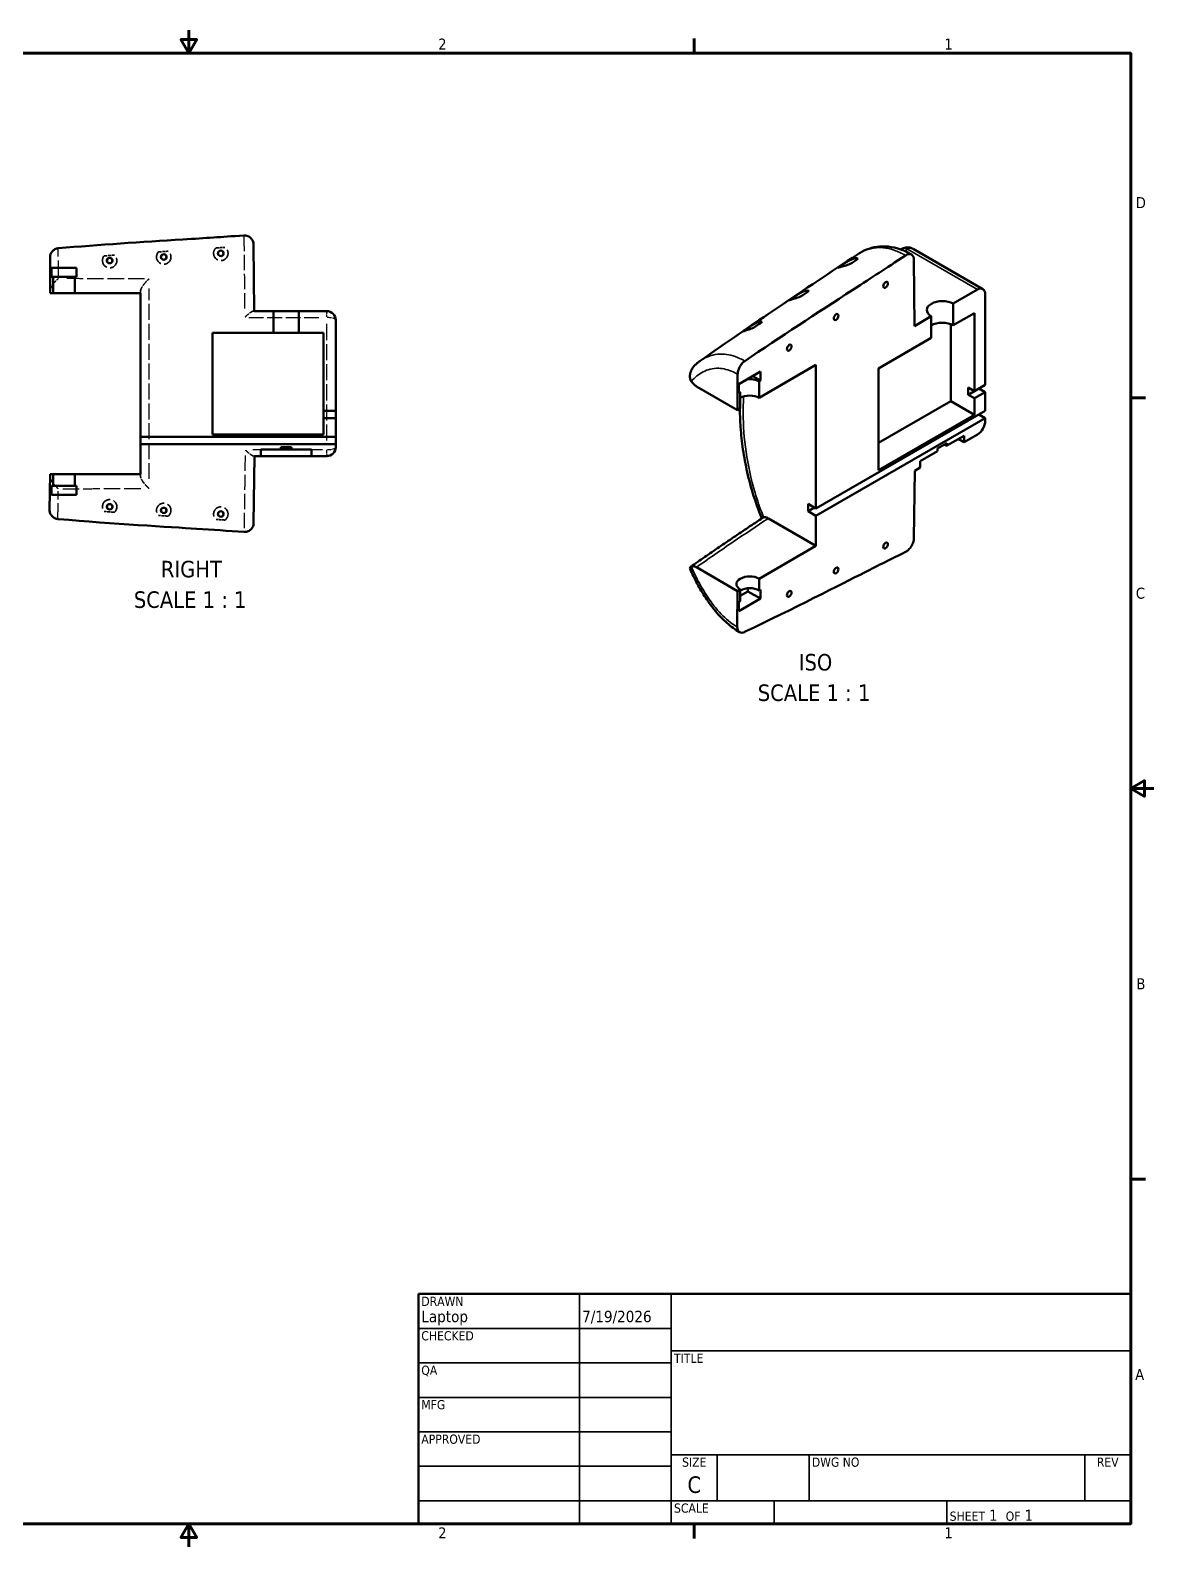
# Model space of a CAD drawing. Header units: millimetres. Extents: x 25 to 1092, y 13 to 851.
# Drawn here: x 471 to 1092, y 13 to 851 of the extents above; entities that cross this region are included whole.
import ezdxf
from ezdxf.enums import TextEntityAlignment as Align

# ---------------------------------------------------------------- set-up
doc = ezdxf.new("R2010")
doc.units = ezdxf.units.MM
doc.header["$LTSCALE"] = 50.8
doc.linetypes.add('DASHED', pattern=[0.2067, 0.1654, -0.0413])
for name, color, linetype, lineweight in [('Border (ANSI)', 7, 'Continuous', 70), ('Hidden (ANSI)', 7, 'DASHED', 35), ('Hidden Narrow (ANSI)', 7, 'DASHED', 25), ('Symbol (ANSI)', 7, 'Continuous', 25), ('Title (ANSI)', 7, 'Continuous', 50), ('Visible (ANSI)', 7, 'Continuous', 50), ('Visible Narrow (ANSI)', 7, 'Continuous', 35)]:
    doc.layers.add(name, color=color, linetype=linetype, lineweight=lineweight)
doc.styles.add('Label Text (ANSI)', font='tahoma.ttf')
doc.styles.add('Note Text (ANSI)', font='tahoma.ttf')
doc.styles.add('Text Style30', font='tahoma.ttf')
doc.styles.add('Text Style38', font='tahoma.ttf')
doc.styles.add('Text Style39', font='tahoma.ttf')

# ---------------------------------------------------------------- blocks, each defined once
blk = doc.blocks.new('Borders Default Border')
at = {"layer": 'Border (ANSI)'}
for p, q in [((16.5, 16.5), (16.5, 16.66)), ((21.25, 12.75), (21.41, 12.75)), ((21.25, 4.25), (21.41, 4.25)), ((16.5, 0.5), (16.5, 0.34))]:
    blk.add_line(p, q, dxfattribs=at)
at = {"layer": 'Border (ANSI)', "flags": 128}
for points in [[(11, 16.75), (11, 16.5), (10.913, 16.65), (11.087, 16.65), (11, 16.5)], [(0.75, 0.5), (0.75, 16.5), (21.25, 16.5), (21.25, 0.5), (0.75, 0.5)], [(21.5, 8.5), (21.25, 8.5), (21.4, 8.587), (21.4, 8.413), (21.25, 8.5)], [(11, 0.25), (11, 0.5), (10.913, 0.35), (11.087, 0.35), (11, 0.5)]]:
    blk.add_lwpolyline(points, dxfattribs=at)
at = {"layer": 'Border (ANSI)', "char_height": 0.12, "attachment_point": 7, "style": 'Note Text (ANSI)'}
for s, insert in [('2', (13.714, 16.54)), ('1', (19.223, 16.54)), ('D', (21.306, 14.815)), ('C', (21.306, 10.563)), ('B', (21.313, 6.315)), ('A', (21.299, 2.065)), ('2', (13.714, 0.34)), ('1', (19.223, 0.34))]:
    blk.add_mtext(s, dxfattribs=dict(at, insert=insert))
blk = doc.blocks.new('Title Blocks ANSI - Large')
at = {"layer": 'Title (ANSI)'}
for p, q in [((5, 7.45), (5, 4.95)), ((12.75, 7.45), (5, 7.45)), ((12.75, 4.95), (12.75, 7.45)), ((5, 4.95), (12.75, 4.95))]:
    blk.add_line(p, q, dxfattribs=at)
at = {"layer": 'Title (ANSI)', "lineweight": 35}
for p, q in [((6.75, 4.95), (6.75, 7.45)), ((7.75, 4.95), (7.75, 7.45)), ((5, 7.075), (7.75, 7.075)), ((7.75, 6.83), (12.75, 6.83)), ((5, 6.7), (7.75, 6.7)), ((5, 6.325), (7.75, 6.325)), ((5, 5.95), (7.75, 5.95)), ((12.75, 5.7), (7.75, 5.7)), ((8.25, 5.2), (8.25, 5.7)), ((9.25, 5.2), (9.25, 5.7)), ((12.25, 5.2), (12.25, 5.7)), ((5, 5.575), (7.75, 5.575)), ((7.75, 5.2), (5, 5.2)), ((12.75, 5.2), (7.75, 5.2)), ((8.87, 5.2), (8.87, 4.95)), ((10.75, 5.2), (10.75, 4.95))]:
    blk.add_line(p, q, dxfattribs=at)
at = {"layer": 'Title (ANSI)', "style": 'Text Style38'}
for s, p in [('DRAWN', (5.03, 7.42)), ('CHECKED', (5.03, 7.045)), ('TITLE', (7.78, 6.8)), ('QA', (5.03, 6.67)), ('MFG', (5.03, 6.295)), ('APPROVED', (5.03, 5.92)), ('DWG NO', (9.28, 5.67)), ('SCALE', (7.78, 5.17))]:
    blk.add_text(s, height=0.1, dxfattribs=at).set_placement(p, align=Align.TOP_LEFT)
for s, p in [('SIZE', (8, 5.67)), ('REV', (12.5, 5.67))]:
    blk.add_text(s, height=0.1, dxfattribs=at).set_placement(p, align=Align.TOP_CENTER)
at = {"layer": 'Title (ANSI)', "insert": (10.78, 4.98), "char_height": 0.12, "attachment_point": 7, "style": 'Note Text (ANSI)'}
blk.add_mtext('\\fTahoma|b0|i0;{\\H0.1000;SHEET}\\fTahoma|b0|i0;{\\H0.1200; 1  }\\fTahoma|b0|i0;{\\H0.1000;OF}\\fTahoma|b0|i0;{\\H0.1200; 1 }', dxfattribs=at)
at = {"layer": 'Title (ANSI)'}
for tag, height, style, p in [('AUTHOR', 0.125, 'Text Style39', (5.03, 7.105)), ('CREATION_DATE', 0.125, 'Text Style39', (6.78, 7.105)), ('CHECKED_BY', 0.125, 'Text Style39', (5.03, 6.73)), ('CHECKED_DATE', 0.125, 'Text Style39', (6.78, 6.73)), ('MFG_APPROVED_BY', 0.125, 'Text Style39', (5.03, 5.98)), ('MFG_APPROVED_DATE', 0.125, 'Text Style39', (6.78, 5.98)), ('ENG_APPROVED_BY', 0.125, 'Text Style39', (5.03, 5.605)), ('ENG_APPROVAL_DATE', 0.125, 'Text Style39', (6.78, 5.605)), ('PART_NUMBER', 0.18, 'Text Style30', (9.28, 5.23))]:
    blk.add_attdef(tag, text='', height=height, dxfattribs=dict(at, style=style)).set_placement(p, align=Align.BOTTOM_LEFT)
at = {"layer": 'Title (ANSI)', "lineweight": 30, "flags": 63}
blk.add_attdef('COMPANY', text='', height=0.125, dxfattribs=at).set_placement((10.25, 7.14), align=Align.MIDDLE_CENTER)
blk.add_attdef('TITLE', text='', height=0.18, dxfattribs=at).set_placement((7.78, 6.223), align=Align.MIDDLE_LEFT)
at = {"layer": 'Title (ANSI)'}
for tag, height, style, p in [('Sheet_Size', 0.18, 'Text Style30', (8, 5.375)), ('REVISION_NUMBER', 0.125, 'Text Style39', (12.5, 5.375))]:
    blk.add_attdef(tag, text='', height=height, dxfattribs=dict(at, style=style)).set_placement(p, align=Align.MIDDLE_CENTER)
at = {"layer": 'Title (ANSI)', "lineweight": 30, "flags": 63}
blk.add_attdef('Initial_View_Scale', text='', height=0.12, dxfattribs=at).set_placement((8.84, 4.98), align=Align.BOTTOM_RIGHT)

msp = doc.modelspace()

# ---------------------------------------------------------------- linework, layer by layer
at = {"layer": 'Hidden (ANSI)', "ltscale": 0.1199}
for p, q in [((532.06, 705.57), (532.06, 706.55)), ((532.06, 604.58), (532.06, 605.57))]:
    msp.add_line(p, q, dxfattribs=at)
at = {"layer": 'Hidden (ANSI)', "ltscale": 0.074575}
msp.add_line((594.51, 695.67), (594.85, 695.67), dxfattribs=at)
at = {"layer": 'Hidden (ANSI)', "ltscale": 0.073981}
msp.add_line((595.06, 615.56), (594.72, 615.56), dxfattribs=at)
at = {"layer": 'Hidden (ANSI)', "ltscale": 0.945857}
for centre, start, end in [((576.48, 727.61), 131.8021, 56.3283), ((576.48, 583.52), 303.6717, 228.1979)]:
    msp.add_arc(centre, 4, start, end, dxfattribs=at)
at = {"layer": 'Hidden (ANSI)', "ltscale": 0.893009}
for centre, start, end in [((515.01, 723.61), 140.24945, 48.87824), ((515.01, 587.52), 311.12176, 219.75055)]:
    msp.add_arc(centre, 4, start, end, dxfattribs=at)
at = {"layer": 'Hidden (ANSI)', "ltscale": 0.921826}
for centre, start, end in [((544.93, 725.61), 135.30311, 52.60054), ((544.93, 585.52), 307.39946, 224.69689)]:
    msp.add_arc(centre, 4, start, end, dxfattribs=at)
at = {"layer": 'Hidden (ANSI)', "ltscale": 0.183482}
for points in [[(573.82, 730.59), (575.44, 730.71), (577.07, 730.82), (578.7, 730.94)], [(578.7, 580.19), (577.07, 580.31), (575.44, 580.42), (573.82, 580.54)]]:
    msp.add_open_spline(points, degree=3, dxfattribs=at)
at = {"layer": 'Hidden (ANSI)', "ltscale": 0.214521}
for points in [[(511.94, 726.17), (513.84, 726.32), (515.74, 726.47), (517.65, 726.62)], [(517.65, 584.51), (515.74, 584.66), (513.84, 584.81), (511.94, 584.96)]]:
    msp.add_open_spline(points, degree=3, dxfattribs=at)
at = {"layer": 'Hidden (ANSI)', "ltscale": 0.198071}
for points in [[(542.09, 728.42), (543.85, 728.55), (545.61, 728.67), (547.36, 728.79)], [(547.36, 582.34), (545.61, 582.46), (543.85, 582.59), (542.09, 582.71)]]:
    msp.add_open_spline(points, degree=3, dxfattribs=at)
at = {"layer": 'Hidden (ANSI)', "ltscale": 0.343503}
msp.add_open_spline([(482.06, 706.78), (482.06, 707.1), (482.13, 707.46), (482.42, 708.32), (482.65, 708.81), (483.3, 709.96), (483.75, 710.61), (484.62, 711.67), (485.01, 712.11), (485.82, 712.94), (486.25, 713.33), (486.69, 713.68), (486.69, 713.68), (486.69, 713.68)], degree=3, knots=[-0.9188115, -0.9188115, -0.9188115, -0.9188115, -0.7705123, -0.7705123, -0.5931986, -0.5931986, -0.3579347, -0.3579347, -0.1812807, -0.1812807, 0, 0, 0.0013977, 0.0013977, 0.0013977, 0.0013977], dxfattribs=at)
at = {"layer": 'Hidden (ANSI)', "ltscale": 0.349112}
for points, knots in [([(532.06, 706.55), (532.06, 706.84), (532.13, 707.17), (532.41, 707.97), (532.63, 708.44), (533.26, 709.54), (533.7, 710.17), (534.57, 711.26), (534.99, 711.74), (535.87, 712.64), (536.33, 713.07), (536.79, 713.46), (536.79, 713.47), (536.8, 713.47)], [-0.9338854, -0.9338854, -0.9338854, -0.9338854, -0.7880215, -0.7880215, -0.6151552, -0.6151552, -0.3848877, -0.3848877, -0.1954749, -0.1954749, 0, 0, 0.0014095, 0.0014095, 0.0014095, 0.0014095]), ([(536.8, 597.66), (536.79, 597.66), (536.79, 597.67), (536.33, 598.06), (535.87, 598.49), (534.99, 599.39), (534.57, 599.87), (533.7, 600.96), (533.26, 601.6), (532.63, 602.69), (532.41, 603.16), (532.13, 603.96), (532.06, 604.29), (532.06, 604.58)], [-0.9266956, -0.9266956, -0.9266956, -0.9266956, -0.9252991, -0.9252991, -0.7316214, -0.7316214, -0.5439501, -0.5439501, -0.3157997, -0.3157997, -0.1445228, -0.1445228, 0, 0, 0, 0])]:
    msp.add_open_spline(points, degree=3, knots=knots, dxfattribs=at)
at = {"layer": 'Hidden (ANSI)', "ltscale": 0.294575}
msp.add_open_spline([(594.51, 695.67), (594.31, 695.67), (594.04, 695.58), (593.33, 695.22), (592.84, 694.9), (591.92, 694.21), (591.5, 693.86), (590.62, 693.09), (590.17, 692.67), (589.71, 692.23), (589.71, 692.22), (589.7, 692.22)], degree=3, knots=[0, 0, 0, 0, 0.1718149, 0.1718149, 0.4030183, 0.4030183, 0.5880193, 0.5880193, 0.7796542, 0.7796542, 0.7810582, 0.7810582, 0.7810582, 0.7810582], dxfattribs=at)
at = {"layer": 'Hidden (ANSI)', "ltscale": 0.294398}
msp.add_open_spline([(594.72, 615.56), (594.53, 615.56), (594.26, 615.65), (593.55, 616.01), (593.07, 616.33), (592.15, 617.02), (591.73, 617.37), (590.85, 618.14), (590.4, 618.56), (589.94, 619.01), (589.94, 619.01), (589.94, 619.02)], degree=3, knots=[-0.7857275, -0.7857275, -0.7857275, -0.7857275, -0.612583, -0.612583, -0.3800094, -0.3800094, -0.1933586, -0.1933586, 0, 0, 0.0014132, 0.0014132, 0.0014132, 0.0014132], dxfattribs=at)
at = {"layer": 'Hidden (ANSI)', "ltscale": 0.343799}
msp.add_open_spline([(482.05, 604.38), (482.05, 604.06), (482.11, 603.7), (482.39, 602.84), (482.61, 602.35), (483.25, 601.2), (483.7, 600.56), (484.55, 599.49), (484.95, 599.04), (485.77, 598.21), (486.19, 597.81), (486.63, 597.45), (486.63, 597.45), (486.64, 597.45)], degree=3, knots=[0, 0, 0, 0, 0.1471994, 0.1471994, 0.3222435, 0.3222435, 0.5534356, 0.5534356, 0.7300825, 0.7300825, 0.9114479, 0.9114479, 0.912828, 0.912828, 0.912828, 0.912828], dxfattribs=at)
at = {"layer": 'Hidden Narrow (ANSI)', "ltscale": 0.416998}
for centre in [(576.48, 727.61), (515.01, 723.61), (544.93, 725.61), (515.01, 587.52), (544.93, 585.52), (576.48, 583.52)]:
    msp.add_circle(centre, 1.77, dxfattribs=at)
at = {"layer": 'Hidden Narrow (ANSI)', "ltscale": 0.214369}
msp.add_ellipse((635.06, 690.67), major_axis=(0, 5), ratio=0.021618, start_param=0.063556, end_param=1.207573, dxfattribs=at)
at = {"layer": 'Hidden Narrow (ANSI)', "ltscale": 0.268415}
msp.add_ellipse((635.06, 690.67), major_axis=(5, 0), ratio=0.295265, start_param=0.079573, end_param=1.511879, dxfattribs=at)
at = {"layer": 'Hidden Narrow (ANSI)', "ltscale": 0.268411}
msp.add_ellipse((635.06, 620.56), major_axis=(5, 0), ratio=0.29433, start_param=4.771327, end_param=6.203614, dxfattribs=at)
at = {"layer": 'Hidden Narrow (ANSI)', "ltscale": 0.214534}
msp.add_ellipse((635.06, 620.56), major_axis=(0, -5), ratio=0.021588, start_param=5.074683, end_param=6.21958, dxfattribs=at)
at = {"layer": 'Hidden Narrow (ANSI)', "ltscale": 1.033069}
msp.add_open_spline([(486.69, 715.02), (486.68, 718.14), (486.67, 721.04), (486.67, 723.49), (486.66, 724.88), (486.65, 726.12), (486.64, 728.74), (486.64, 729.84), (486.63, 730.29), (486.63, 730.32), (486.63, 730.35)], degree=3, knots=[-3.010756, -3.010756, -3.010756, -3.010756, -1.885243, -1.885243, -1.885243, -1.248877, -1.248877, -0.278695, -0.278695, -0.158461, -0.158461, -0.158461, -0.158461], dxfattribs=at)
at = {"layer": 'Hidden Narrow (ANSI)', "ltscale": 1.004404}
msp.add_open_spline([(589.22, 737.3), (589.22, 737.17), (589.23, 736.98), (589.24, 736.22), (589.25, 735.47), (589.28, 733.29), (589.3, 731.72), (589.34, 728.13), (589.37, 726.12), (589.39, 723.96), (589.42, 721), (589.46, 717.77), (589.53, 710.99), (589.56, 707.45), (589.62, 701.05), (589.65, 698.25), (589.68, 695.4)], degree=3, knots=[-19.645518, -19.645518, -19.645518, -19.645518, -19.330488, -19.330488, -18.694843, -18.694843, -17.859549, -17.859549, -17.024256, -17.024256, -17.024256, -15.88082, -15.88082, -14.73739, -14.73739, -13.874447, -13.874447, -13.874447, -13.874447], dxfattribs=at)
at = {"layer": 'Hidden Narrow (ANSI)', "ltscale": 1.077241}
msp.add_open_spline([(534.29, 713.48), (525.33, 713.51), (516.37, 713.54), (507.41, 713.58), (503.14, 713.6), (498.87, 713.62), (492.8, 713.65), (491, 713.66), (489.2, 713.67)], degree=3, knots=[-5.255546, -5.255546, -5.255546, -5.255546, -2.564816, -2.564816, -2.564816, -1.282408, -1.282408, -0.741511, -0.741511, -0.741511, -0.741511], dxfattribs=at)
at = {"layer": 'Hidden Narrow (ANSI)', "ltscale": 1.046829}
msp.add_open_spline([(536.8, 602.89), (536.81, 606.34), (536.81, 609.92), (536.82, 620.28), (536.82, 627.24), (536.83, 641.34), (536.83, 648.48), (536.83, 655.63), (536.83, 662.78), (536.83, 669.92), (536.82, 684), (536.82, 690.95), (536.81, 701.27), (536.81, 704.82), (536.8, 708.24)], degree=3, knots=[-14.768079, -14.768079, -14.768079, -14.768079, -13.642456, -13.642456, -11.587305, -11.587305, -9.532153, -9.532153, -9.532153, -7.478751, -7.478751, -5.425348, -5.425348, -4.309091, -4.309091, -4.309091, -4.309091], dxfattribs=at)
at = {"layer": 'Hidden Narrow (ANSI)', "ltscale": 0.970231}
msp.add_open_spline([(591.97, 692.21), (600.45, 692.2), (608.93, 692.18), (617.42, 692.17), (621.19, 692.16), (624.97, 692.16), (630.06, 692.15), (631.38, 692.15), (632.7, 692.14)], degree=3, knots=[-4.802742, -4.802742, -4.802742, -4.802742, -2.260087, -2.260087, -2.260087, -1.130043, -1.130043, -0.735252, -0.735252, -0.735252, -0.735252], dxfattribs=at)
at = {"layer": 'Hidden Narrow (ANSI)', "ltscale": 1.058012}
msp.add_open_spline([(634.96, 688.57), (634.97, 685.55), (634.97, 682.5), (634.98, 671.79), (634.98, 664.05), (634.98, 656.3), (634.98, 648.48), (634.98, 640.66), (634.97, 629.49), (634.97, 626.06), (634.96, 622.67)], degree=3, knots=[-13.503362, -13.503362, -13.503362, -13.503362, -12.604428, -12.604428, -10.368228, -10.368228, -10.368228, -8.112087, -8.112087, -7.102653, -7.102653, -7.102653, -7.102653], dxfattribs=at)
at = {"layer": 'Hidden Narrow (ANSI)', "ltscale": 1.006122}
msp.add_open_spline([(589.9, 615.83), (589.85, 612.46), (589.81, 609.15), (589.72, 602.39), (589.67, 598.95), (589.58, 592.4), (589.53, 589.29), (589.49, 586.44), (589.45, 584.35), (589.42, 582.41), (589.37, 578.98), (589.34, 577.48), (589.31, 575.46), (589.29, 574.78), (589.28, 574.11), (589.28, 573.94), (589.28, 573.83)], degree=3, knots=[-6.102597, -6.102597, -6.102597, -6.102597, -5.081687, -5.081687, -3.964725, -3.964725, -2.847759, -2.847759, -2.847759, -2.027569, -2.027569, -1.207379, -1.207379, -0.60369, -0.60369, -0.321189, -0.321189, -0.321189, -0.321189], dxfattribs=at)
at = {"layer": 'Hidden Narrow (ANSI)', "ltscale": 0.965247}
msp.add_open_spline([(632.71, 619.09), (631.4, 619.09), (630.1, 619.09), (625.04, 619.08), (621.28, 619.07), (617.53, 619.07), (609.08, 619.05), (600.63, 619.04), (592.19, 619.02)], degree=3, knots=[-15.085354, -15.085354, -15.085354, -15.085354, -14.694653, -14.694653, -13.569871, -13.569871, -13.569871, -11.038761, -11.038761, -11.038761, -11.038761], dxfattribs=at)
at = {"layer": 'Hidden Narrow (ANSI)', "ltscale": 1.032627}
msp.add_open_spline([(486.41, 580.8), (486.42, 580.84), (486.42, 580.9), (486.42, 581.45), (486.44, 582.62), (486.48, 585.36), (486.5, 586.65), (486.52, 588.09), (486.54, 589.97), (486.57, 592.09), (486.61, 594.94), (486.61, 595.52), (486.62, 596.12)], degree=3, knots=[-17.912367, -17.912367, -17.912367, -17.912367, -17.744352, -17.744352, -16.765575, -16.765575, -16.120264, -16.120264, -16.120264, -15.275036, -15.275036, -15.06141, -15.06141, -15.06141, -15.06141], dxfattribs=at)
at = {"layer": 'Hidden Narrow (ANSI)', "ltscale": 1.078426}
msp.add_open_spline([(489.14, 597.46), (490.98, 597.47), (492.83, 597.48), (498.96, 597.51), (503.25, 597.53), (507.54, 597.55), (516.46, 597.59), (525.37, 597.62), (534.29, 597.65)], degree=3, knots=[-15.096447, -15.096447, -15.096447, -15.096447, -14.543423, -14.543423, -13.254124, -13.254124, -13.254124, -10.577452, -10.577452, -10.577452, -10.577452], dxfattribs=at)
at = {"layer": 'Visible (ANSI)'}
for p, q in [((594.56, 732.55), (594.85, 695.67)), ((959.15, 730.16), (997.78, 707.85)), ((482.06, 705.57), (482.06, 725.43)), ((959.64, 724.19), (959.89, 687.44)), ((482.86, 719.58), (482.86, 714.58)), ((496.66, 719.58), (482.86, 719.58)), ((482.86, 714.58), (483.76, 714.58)), ((495.76, 714.58), (483.76, 714.58)), ((483.76, 714.58), (483.76, 705.57)), ((495.76, 705.57), (495.76, 714.58)), ((495.76, 714.58), (496.66, 714.58)), ((496.66, 714.58), (496.66, 719.58)), ((483.76, 705.57), (482.06, 705.57)), ((483.76, 705.57), (495.76, 705.57)), ((532.06, 705.57), (495.76, 705.57)), ((532.06, 626.19), (532.06, 705.57)), ((981.35, 699.84), (994.72, 707.55)), ((999.05, 705.05), (999.05, 654.95)), ((981.35, 687.84), (981.35, 699.84)), ((594.85, 695.67), (605.64, 695.67)), ((619.64, 695.67), (605.64, 695.67)), ((605.64, 695.67), (605.64, 683.67)), ((619.64, 695.67), (635.06, 695.67)), ((619.64, 683.67), (619.64, 695.67)), ((640.06, 690.67), (640.06, 640.57)), ((959.89, 687.44), (969.23, 692.84)), ((969.23, 692.84), (969.23, 680.84)), ((979.99, 645.95), (979.99, 688.46)), ((993.07, 694.6), (981.35, 687.84)), ((993.07, 651.5), (993.07, 694.6)), ((571.96, 683.67), (571.96, 627.47)), ((605.64, 683.67), (571.96, 683.67)), ((605.64, 683.67), (619.64, 683.67)), ((633.16, 683.67), (619.64, 683.67)), ((633.16, 640.57), (633.16, 683.67)), ((969.23, 680.84), (940.07, 664)), ((874.85, 662.26), (862.9, 655.36)), ((905.51, 665.95), (874.07, 647.8)), ((874.85, 657.26), (874.85, 662.26)), ((905.51, 586.57), (905.51, 665.95)), ((940.07, 664), (940.07, 607.79)), ((862.2, 640.95), (839.43, 654.1)), ((862.2, 640.95), (862.2, 660.81)), ((862.9, 655.36), (862.9, 650.36)), ((874.85, 657.26), (870.52, 659.76)), ((874.07, 656.81), (874.85, 657.26)), ((874.07, 647.8), (874.07, 656.81)), ((999.05, 654.95), (993.07, 651.5)), ((862.9, 650.36), (863.68, 650.81)), ((863.68, 650.81), (863.68, 641.8)), ((940.07, 622.89), (979.99, 645.95)), ((993.07, 638.4), (979.99, 645.95)), ((989.61, 653.5), (989.61, 649.5)), ((993.07, 651.5), (989.61, 653.5)), ((993.07, 651.5), (989.61, 649.5)), ((989.61, 649.5), (993.07, 647.5)), ((993.07, 647.5), (999.05, 650.95)), ((993.07, 638.4), (993.07, 647.5)), ((999.05, 650.95), (995.58, 652.95)), ((999.05, 650.95), (999.05, 640.57)), ((640.06, 640.57), (633.16, 640.57)), ((633.16, 640.57), (633.16, 636.57)), ((640.06, 636.57), (640.06, 640.57)), ((863.68, 641.8), (862.2, 640.95)), ((999.05, 640.57), (905.51, 586.57)), ((940.07, 607.79), (993.07, 638.4)), ((999.05, 636.57), (995.58, 638.57)), ((633.16, 636.57), (640.06, 636.57)), ((633.16, 627.47), (633.16, 636.57)), ((640.06, 636.57), (640.06, 626.19)), ((905.51, 582.57), (999.05, 636.57)), ((999.05, 636.57), (999.05, 634.94)), ((640.06, 626.19), (532.06, 626.19)), ((532.06, 626.19), (532.06, 622.19)), ((532.06, 622.19), (640.06, 622.19)), ((532.06, 605.57), (532.06, 622.19)), ((571.96, 627.47), (633.16, 627.47)), ((609.64, 620.56), (609.64, 619.15)), ((615.64, 620.56), (609.64, 620.56)), ((615.64, 619.15), (615.64, 620.56)), ((640.06, 622.19), (640.06, 626.19)), ((640.06, 622.19), (640.06, 620.56)), ((977.89, 622.73), (972.69, 619.73)), ((987.42, 626.82), (977.89, 621.32)), ((977.89, 621.32), (977.89, 622.73)), ((994.72, 627.44), (987.42, 623.23)), ((987.42, 623.23), (987.42, 626.82)), ((595.06, 615.56), (594.62, 578.55)), ((598.64, 615.56), (595.06, 615.56)), ((598.64, 619.15), (598.64, 615.56)), ((609.64, 619.15), (598.64, 619.15)), ((598.64, 615.56), (626.64, 615.56)), ((615.64, 619.15), (609.64, 619.15)), ((626.64, 619.15), (615.64, 619.15)), ((626.64, 615.56), (626.64, 619.15)), ((635.06, 615.56), (626.64, 615.56)), ((972.69, 618.32), (963.17, 612.82)), ((963.17, 612.82), (963.17, 609.23)), ((972.69, 619.73), (972.69, 618.32)), ((481.84, 585.78), (482.06, 605.57)), ((482.06, 605.57), (483.76, 605.57)), ((483.76, 605.57), (483.76, 599.07)), ((495.76, 605.57), (483.76, 605.57)), ((495.76, 599.07), (495.76, 605.57)), ((495.76, 605.57), (532.06, 605.57)), ((960.07, 607.44), (959.69, 570.2)), ((963.17, 609.23), (960.07, 607.44)), ((482.86, 599.07), (482.86, 594.07)), ((483.76, 599.07), (482.86, 599.07)), ((483.76, 599.07), (495.76, 599.07)), ((496.66, 599.07), (495.76, 599.07)), ((496.66, 594.07), (496.66, 599.07)), ((482.86, 594.07), (496.66, 594.07)), ((905.51, 586.57), (901.18, 589.07)), ((901.18, 589.07), (901.18, 585.07)), ((901.18, 585.07), (904.64, 587.07)), ((879.2, 581.13), (905.51, 565.94)), ((901.18, 585.07), (905.51, 582.57)), ((905.51, 565.94), (905.51, 582.57)), ((874.07, 547.79), (905.51, 565.94)), ((862.2, 540.94), (839.43, 554.09)), ((874.07, 541.29), (874.07, 547.79)), ((862.01, 521.04), (862.2, 540.94)), ((862.2, 540.94), (863.68, 541.79)), ((862.9, 529.84), (874.85, 536.74)), ((863.68, 541.79), (863.68, 535.29)), ((867.92, 540.74), (863.68, 538.29)), ((867.92, 542.49), (867.92, 540.74)), ((874.85, 536.74), (867.92, 540.74)), ((874.85, 541.74), (874.07, 541.29)), ((874.85, 536.74), (874.85, 541.74)), ((863.68, 535.29), (862.9, 534.84)), ((862.9, 534.84), (862.9, 529.84))]:
    msp.add_line(p, q, dxfattribs=at)
for centre in [(515.01, 723.61), (544.93, 725.61), (576.48, 727.61), (515.01, 587.52), (544.93, 585.52), (576.48, 583.52)]:
    msp.add_circle(centre, 1.5, dxfattribs=at)
for centre, radius, start, end in [((956.08, 724.85), 6.12, 60, 121.0845), ((635.06, 690.67), 5, 0, 90), ((635.06, 620.56), 5, 270, 0)]:
    msp.add_arc(centre, radius, start, end, dxfattribs=at)
for centre in [(943.98, 710.21), (916.66, 692.43), (890.74, 675.47), (943.98, 566.1), (916.66, 552.33), (890.74, 539.37)]:
    msp.add_ellipse(centre, major_axis=(-0.92, -1.59), ratio=0.57735, dxfattribs=at)
for centre, major_axis, start_param, end_param in [((994.72, 702.55), (3.06, 5.3), 5.497787, 7.068583), ((975.35, 696.3), (-8.57, 0), 3.936057, 7.059517), ((975.35, 684.3), (8.57, 0), 0.794464, 2.365261), ((868.91, 653.79), (-7.35, 0), 3.934479, 4.92579), ((868.91, 653.79), (7.35, 0), 3.75365, 3.919503), ((868.91, 644.77), (7.35, 0), 0.792886, 2.363683), ((994.72, 632.44), (3.06, 5.3), 3.926991, 5.497787), ((975.29, 619.82), (-3.67, 0), 3.926991, 4.417335), ((975.29, 616.23), (17.15, 0), 0.785398, 1.044518), ((868.87, 544.79), (-7.35, 0), 3.926991, 7.068583), ((868.87, 538.29), (7.35, 0), 0.785398, 2.356194)]:
    msp.add_ellipse(centre, major_axis=major_axis, ratio=0.57735, start_param=start_param, end_param=end_param, dxfattribs=at)
for points, knots in [([(486.63, 730.41), (485.98, 730.35), (485.35, 730.17), (484.2, 729.57), (483.68, 729.17), (482.88, 728.22), (482.58, 727.71), (482.17, 726.6), (482.06, 726.02), (482.06, 725.43)], [0, 0, 0, 0, 0.1953222, 0.1953222, 0.3906445, 0.3906445, 0.5675697, 0.5675697, 0.744495, 0.744495, 0.744495, 0.744495]), ([(486.63, 730.41), (509.55, 732.39), (532.52, 733.87), (569.01, 736.12), (575.82, 736.58), (589.22, 737.5)], [-15.582254, -15.582254, -15.582254, -15.582254, -8.656212, -8.656212, -4.583061, -4.583061, -4.583061, -4.583061]), ([(594.56, 732.55), (594.56, 733.2), (594.42, 733.85), (593.92, 735.05), (593.55, 735.59), (592.63, 736.51), (592.08, 736.88), (591.13, 737.28), (590.75, 737.39), (589.99, 737.51), (589.6, 737.53), (589.22, 737.5)], [0, 0, 0, 0, 0.1953222, 0.1953222, 0.3906445, 0.3906445, 0.5859667, 0.5859667, 0.7019283, 0.7019283, 0.8178898, 0.8178898, 0.8178898, 0.8178898]), ([(928.45, 727.06), (929.99, 728.09), (931.66, 728.98), (935.25, 730.4), (937.16, 730.93), (941.18, 731.5), (943.28, 731.55), (947.56, 731.12), (949.74, 730.65), (954.09, 729.17), (956.25, 728.17), (958.37, 726.95)], [16.848276, 16.848276, 16.848276, 16.848276, 17.471848, 17.471848, 18.095419, 18.095419, 18.71899, 18.71899, 19.342562, 19.342562, 19.966133, 19.966133, 19.966133, 19.966133]), ([(866.16, 668.08), (886.01, 681.51), (905.9, 694.48), (937.51, 714.98), (943.4, 718.84), (955.01, 726.47)], [-15.582254, -15.582254, -15.582254, -15.582254, -8.656212, -8.656212, -4.583061, -4.583061, -4.583061, -4.583061]), ([(928.73, 724.56), (928.64, 724.78), (928.35, 724.92), (927.36, 724.96), (926.61, 724.8), (925.06, 724.21), (924.33, 723.87), (922.98, 723.15), (922.36, 722.8), (921.33, 722.17), (920.87, 721.89), (920.05, 721.37), (919.68, 721.13), (919, 720.68), (918.71, 720.48), (918.19, 720.12), (918, 719.97), (917.73, 719.74), (917.71, 719.67), (917.97, 719.67), (918.3, 719.76), (919.47, 720.11), (920.35, 720.4), (922.38, 721.04), (923.47, 721.4), (924.5, 721.77)], [-2.591418, -2.591418, -2.591418, -2.591418, -2.328082, -2.328082, -2.014795, -2.014795, -1.777692, -1.777692, -1.580473, -1.580473, -1.4338, -1.4338, -1.305858, -1.305858, -1.175639, -1.175639, -1.02146, -1.02146, -0.816366, -0.816366, -0.579712, -0.579712, -0.288527, -0.288527, 0, 0, 0, 0]), ([(959.64, 724.19), (959.63, 724.84), (959.52, 725.42), (959.08, 726.36), (958.76, 726.73), (957.97, 727.18), (957.49, 727.28), (956.66, 727.2), (956.34, 727.12), (955.68, 726.86), (955.34, 726.69), (955.01, 726.47)], [0, 0, 0, 0, 0.1953222, 0.1953222, 0.3906445, 0.3906445, 0.5859667, 0.5859667, 0.7019283, 0.7019283, 0.8178898, 0.8178898, 0.8178898, 0.8178898]), ([(901.59, 706.73), (901.47, 706.91), (901.2, 707.01), (900.36, 707.02), (899.8, 706.91), (898.46, 706.46), (897.71, 706.12), (896.29, 705.38), (895.66, 705.01), (894.59, 704.37), (894.12, 704.08), (893.27, 703.53), (892.89, 703.29), (892.18, 702.82), (891.87, 702.61), (891.32, 702.23), (891.1, 702.08), (890.78, 701.82), (890.71, 701.74), (890.85, 701.7), (891.1, 701.76), (892.09, 702.07), (892.89, 702.34), (894.82, 702.98), (895.95, 703.35), (897.03, 703.73)], [-2.559337, -2.559337, -2.559337, -2.559337, -2.319972, -2.319972, -2.062, -2.062, -1.798031, -1.798031, -1.587297, -1.587297, -1.432903, -1.432903, -1.301335, -1.301335, -1.169863, -1.169863, -1.019226, -1.019226, -0.824428, -0.824428, -0.596147, -0.596147, -0.308164, -0.308164, 0, 0, 0, 0]), ([(875.85, 689.71), (875.72, 689.83), (875.49, 689.9), (874.89, 689.91), (874.5, 689.85), (873.4, 689.54), (872.64, 689.22), (871.18, 688.47), (870.53, 688.1), (869.43, 687.42), (868.94, 687.12), (868.06, 686.54), (867.66, 686.28), (866.92, 685.78), (866.59, 685.56), (865.99, 685.15), (865.75, 684.97), (865.37, 684.68), (865.26, 684.58), (865.26, 684.48), (865.43, 684.51), (866.22, 684.76), (866.91, 685), (868.69, 685.62), (869.81, 686), (870.91, 686.4)], [-2.518587, -2.518587, -2.518587, -2.518587, -2.335354, -2.335354, -2.130837, -2.130837, -1.833137, -1.833137, -1.604166, -1.604166, -1.438735, -1.438735, -1.301137, -1.301137, -1.165264, -1.165264, -1.016563, -1.016563, -0.831384, -0.831384, -0.609165, -0.609165, -0.325567, -0.325567, 0, 0, 0, 0]), ([(836.59, 656.95), (836.27, 657.45), (836.05, 658.01), (835.79, 659.3), (835.78, 660.03), (836.03, 661.68), (836.36, 662.6), (837.16, 664.07), (837.57, 664.66), (838.35, 665.57), (838.7, 665.92), (839.06, 666.24)], [-0.9188115, -0.9188115, -0.9188115, -0.9188115, -0.7705123, -0.7705123, -0.5931986, -0.5931986, -0.3579347, -0.3579347, -0.1812807, -0.1812807, -0.0610337, -0.0610337, -0.0610337, -0.0610337]), ([(841.48, 668.16), (841.31, 668.04), (841.15, 667.92), (840.81, 667.67), (840.65, 667.55), (840.32, 667.29), (840.16, 667.17), (839.84, 666.91), (839.68, 666.77), (839.37, 666.51), (839.21, 666.37), (839.06, 666.24)], [2.8679993, 2.8679993, 2.8679993, 2.8679993, 2.9362689, 2.9362689, 3.0045384, 3.0045384, 3.0728079, 3.0728079, 3.1410774, 3.1410774, 3.2093469, 3.2093469, 3.2093469, 3.2093469]), ([(866.16, 668.08), (865.6, 667.7), (865.05, 667.2), (864.05, 666.02), (863.6, 665.36), (862.91, 664.01), (862.65, 663.35), (862.29, 662.04), (862.2, 661.4), (862.2, 660.81)], [0, 0, 0, 0, 0.1953222, 0.1953222, 0.3906445, 0.3906445, 0.5675697, 0.5675697, 0.744495, 0.744495, 0.744495, 0.744495]), ([(836.59, 656.95), (836.6, 656.92), (836.62, 656.9), (837.02, 656.28), (837.46, 655.73), (838.42, 654.78), (838.92, 654.39), (839.43, 654.1)], [0.7732137, 0.7732137, 0.7732137, 0.7732137, 0.7795338, 0.7795338, 0.9551527, 0.9551527, 1.1309794, 1.1309794, 1.1309794, 1.1309794]), ([(863.46, 641.67), (863.46, 638.83), (863.55, 635.95), (863.96, 629.02), (864.36, 624.94), (865.51, 616.67), (866.25, 612.47), (868.09, 603.98), (869.19, 599.68), (871.93, 590.62), (873.61, 585.84), (875.57, 581.08)], [9.539811, 9.539811, 9.539811, 9.539811, 10.353786, 10.353786, 11.470421, 11.470421, 12.587055, 12.587055, 13.70369, 13.70369, 14.933136, 14.933136, 14.933136, 14.933136]), ([(481.84, 585.78), (481.84, 585.13), (481.96, 584.48), (482.44, 583.27), (482.8, 582.72), (483.66, 581.82), (484.15, 581.47), (485.23, 580.95), (485.82, 580.79), (486.41, 580.74)], [0, 0, 0, 0, 0.1953222, 0.1953222, 0.3906445, 0.3906445, 0.5703151, 0.5703151, 0.7499857, 0.7499857, 0.7499857, 0.7499857]), ([(486.41, 580.74), (486.58, 580.73), (486.75, 580.71), (516.68, 578.14), (548.59, 576.29), (571.81, 574.83), (580.54, 574.23), (589.27, 573.63)], [-79.748792, -79.748792, -79.748792, -79.748792, -79.701982, -79.701982, -71.401844, -71.401844, -66.402311, -66.402311, -66.402311, -66.402311]), ([(589.27, 573.63), (589.92, 573.58), (590.58, 573.66), (591.81, 574.07), (592.38, 574.4), (593.37, 575.25), (593.78, 575.76), (594.25, 576.69), (594.38, 577.05), (594.56, 577.79), (594.61, 578.17), (594.62, 578.55)], [0, 0, 0, 0, 0.1953222, 0.1953222, 0.3906445, 0.3906445, 0.5859667, 0.5859667, 0.7008787, 0.7008787, 0.8157907, 0.8157907, 0.8157907, 0.8157907]), ([(876.08, 581.42), (873.39, 579.63), (870.7, 577.85), (865.33, 574.26), (862.65, 572.47), (857.31, 568.87), (854.64, 567.06), (849.34, 563.44), (846.7, 561.62), (841.43, 557.98), (838.81, 556.15), (836.21, 554.31)], [10.794498, 10.794498, 10.794498, 10.794498, 11.796531, 11.796531, 12.798563, 12.798563, 13.800596, 13.800596, 14.802628, 14.802628, 15.804661, 15.804661, 15.804661, 15.804661]), ([(876.61, 581.64), (876.9, 581.72), (877.21, 581.74), (878.07, 581.65), (878.63, 581.46), (879.2, 581.13)], [-0.321094, -0.321094, -0.321094, -0.321094, -0.1961812, -0.1961812, 0, 0, 0, 0]), ([(955.06, 562.6), (955.62, 562.88), (956.19, 563.29), (957.26, 564.32), (957.75, 564.93), (958.61, 566.27), (958.96, 566.99), (959.36, 568.15), (959.48, 568.58), (959.64, 569.41), (959.68, 569.82), (959.69, 570.2)], [0, 0, 0, 0, 0.1953222, 0.1953222, 0.3906445, 0.3906445, 0.5859667, 0.5859667, 0.7008787, 0.7008787, 0.8157907, 0.8157907, 0.8157907, 0.8157907]), ([(865.97, 518.29), (866.12, 518.36), (866.26, 518.43), (892.18, 530.81), (919.83, 544.93), (939.93, 555.07), (947.49, 558.84), (955.06, 562.6)], [-79.748792, -79.748792, -79.748792, -79.748792, -79.701982, -79.701982, -71.401844, -71.401844, -66.402311, -66.402311, -66.402311, -66.402311]), ([(836.6, 554.52), (836.27, 554.39), (836.05, 554.22), (835.77, 553.79), (835.77, 553.53), (835.88, 553.23), (835.89, 553.2), (835.9, 553.17)], [0, 0, 0, 0, 0.1471994, 0.1471994, 0.3222435, 0.3222435, 0.3410524, 0.3410524, 0.3410524, 0.3410524]), ([(839.43, 554.09), (838.86, 554.42), (838.29, 554.61), (837.34, 554.71), (836.95, 554.66), (836.6, 554.52)], [0, 0, 0, 0, 0.1971305, 0.1971305, 0.3548874, 0.3548874, 0.3548874, 0.3548874]), ([(835.9, 553.17), (837.12, 550.44), (838.43, 547.72), (841.3, 542.37), (842.86, 539.74), (846.23, 534.62), (848.04, 532.14), (851.95, 527.46), (854.05, 525.26), (858.49, 521.33), (860.84, 519.59), (863.28, 518.18)], [14.553957, 14.553957, 14.553957, 14.553957, 15.257316, 15.257316, 15.960675, 15.960675, 16.664035, 16.664035, 17.367394, 17.367394, 18.070753, 18.070753, 18.070753, 18.070753]), ([(862.01, 521.04), (862.01, 520.39), (862.11, 519.8), (862.53, 518.83), (862.84, 518.46), (863.59, 517.99), (864.01, 517.88), (864.95, 517.91), (865.45, 518.04), (865.97, 518.29)], [0, 0, 0, 0, 0.1953222, 0.1953222, 0.3906445, 0.3906445, 0.5703151, 0.5703151, 0.7499857, 0.7499857, 0.7499857, 0.7499857])]:
    msp.add_open_spline(points, degree=3, knots=knots, dxfattribs=at)
for points in [[(952.92, 730.1), (952.73, 729.98), (952.54, 729.87), (952.35, 729.76)], [(841.48, 668.16), (870.27, 688.53), (899.09, 707.51), (928.45, 727.06)], [(924.5, 721.77), (925.91, 722.7), (927.32, 723.63), (928.73, 724.56)], [(897.03, 703.73), (898.55, 704.74), (900.07, 705.74), (901.59, 706.73)], [(870.91, 686.4), (872.56, 687.51), (874.21, 688.61), (875.85, 689.71)], [(876.08, 581.42), (876.22, 581.5), (876.39, 581.58), (876.61, 581.64)]]:
    msp.add_open_spline(points, degree=3, dxfattribs=at)
at = {"layer": 'Visible Narrow (ANSI)'}
msp.add_line((994.72, 707.55), (956.08, 729.85), dxfattribs=at)
for major_axis, ratio, start_param, end_param in [((-3.16, 5.24), 0.589696, 5.486741, 6.283185), ((3.06, 5.3), 0.57735, 0, 0.785398)]:
    msp.add_ellipse((956.08, 724.85), major_axis=major_axis, ratio=ratio, start_param=start_param, end_param=end_param, dxfattribs=at)
for points, knots in [([(955.01, 726.47), (952.87, 727.7), (950.73, 728.68), (946.58, 730.07), (944.57, 730.49), (940.13, 730.9), (937.77, 730.71), (933.42, 729.69), (931.42, 728.85), (929.59, 727.77), (929.2, 727.54), (928.82, 727.31), (928.45, 727.06)], [-19.966133, -19.966133, -19.966133, -19.966133, -19.330488, -19.330488, -18.694843, -18.694843, -17.859549, -17.859549, -17.024256, -17.024256, -17.024256, -16.848276, -16.848276, -16.848276, -16.848276]), ([(841.48, 668.16), (843.56, 669.63), (845.88, 670.76), (848.48, 671.4), (850.17, 671.81), (851.97, 672), (856.81, 671.82), (860.01, 671.06), (864.25, 669.12), (865.21, 668.63), (866.16, 668.08)], [-2.867999, -2.867999, -2.867999, -2.867999, -1.885243, -1.885243, -1.885243, -1.248877, -1.248877, -0.278695, -0.278695, 0, 0, 0, 0]), ([(862.2, 660.81), (861.4, 661.27), (860.59, 661.69), (857.01, 663.33), (854.28, 663.97), (850.08, 664.13), (848.5, 663.95), (847, 663.59), (844.27, 662.92), (841.83, 661.62), (838.57, 659.02), (837.55, 658.03), (836.59, 656.95)], [0, 0, 0, 0, 0.278695, 0.278695, 1.248877, 1.248877, 1.885243, 1.885243, 1.885243, 3.04799, 3.04799, 3.639977, 3.639977, 3.639977, 3.639977]), ([(865.6, 648.56), (865.37, 645.53), (865.26, 642.42), (865.25, 639.25), (865.25, 632.4), (865.77, 625.25), (867.93, 610.53), (869.55, 602.96), (873.05, 591.2), (874.47, 587.05), (876.1, 582.92)], [8.579637, 8.579637, 8.579637, 8.579637, 9.532153, 9.532153, 9.532153, 11.587305, 11.587305, 13.642456, 13.642456, 14.752702, 14.752702, 14.752702, 14.752702]), ([(879.2, 581.13), (872.68, 576.82), (866.2, 572.5), (859.78, 568.14), (856.36, 565.83), (852.97, 563.5), (846.21, 558.84), (842.85, 556.5), (839.52, 554.15), (839.49, 554.13), (839.46, 554.11), (839.43, 554.09)], [10.827514, 10.827514, 10.827514, 10.827514, 13.254124, 13.254124, 13.254124, 14.543423, 14.543423, 15.832722, 15.832722, 15.832722, 15.844351, 15.844351, 15.844351, 15.844351]), ([(836.6, 554.52), (837.94, 551.41), (839.41, 548.32), (842.67, 542.27), (844.46, 539.31), (846.41, 536.49), (847.9, 534.34), (849.48, 532.29), (853.67, 527.46), (856.39, 524.89), (860.13, 522.2), (861.07, 521.58), (862.01, 521.04)], [14.436229, 14.436229, 14.436229, 14.436229, 15.275036, 15.275036, 16.120264, 16.120264, 16.120264, 16.765575, 16.765575, 17.744352, 17.744352, 18.070753, 18.070753, 18.070753, 18.070753])]:
    msp.add_open_spline(points, degree=3, knots=knots, dxfattribs=at)
for points in [[(956.08, 729.85), (955.56, 729.54), (955.03, 729.22), (954.51, 728.9)], [(876.61, 581.64), (876.43, 582.07), (876.26, 582.49), (876.1, 582.92)]]:
    msp.add_open_spline(points, degree=3, dxfattribs=at)

# ---------------------------------------------------------------- block references
at = {"xscale": 50.8, "yscale": 50.8, "zscale": 50.8}
msp.add_blockref('Borders Default Border', (0, 0), dxfattribs=at)
msp.add_blockref('Title Blocks ANSI - Large', (431.8, -226.06), dxfattribs=at).add_auto_attribs({'AUTHOR': 'Laptop', 'CREATION_DATE': '7/19/2026', 'Sheet_Size': 'C'})

# ---------------------------------------------------------------- texts
at = {"layer": 'Symbol (ANSI)', "char_height": 9.144, "attachment_point": 7, "style": 'Label Text (ANSI)'}
for s, insert in [('RIGHT', (543.35, 548.33)), ('SCALE 1 : 1', (528.41, 531.46)), ('ISO', (896, 496.85)), ('SCALE 1 : 1', (873.34, 480))]:
    msp.add_mtext(s, dxfattribs=dict(at, insert=insert))

doc.saveas('drawing.dxf')
